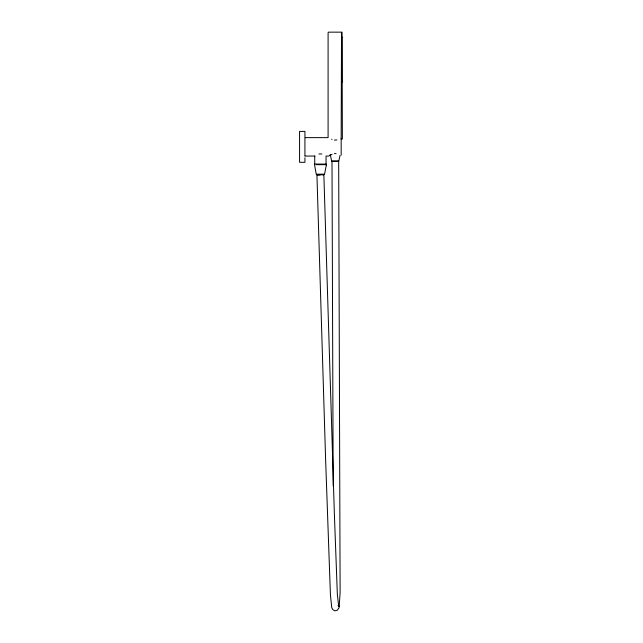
<?xml version="1.0" encoding="UTF-8"?>
<svg xmlns="http://www.w3.org/2000/svg" width="643" height="643" viewBox="0 0 643 643"><rect width="100%" height="100%" fill="white"/><g stroke="black" fill="none" stroke-linecap="round" stroke-linejoin="round"><path stroke-width="0.96" d="M341.16 139.121L341.521 32.745M340.051 155.365L338.797 161.112L331.667 161.112L330.245 154.376M342.381 82.36L341.771 82.36L341.771 37.214L342.381 37.214M330.06 155.325L329.578 155.63L332.093 154.248M333.195 486.084L331.997 161.112M338.266 605.449L338.933 606.486L338.178 605.368L338.716 606.574L337.342 594.269L334.384 514.304L323.855 174.679L316.927 174.864L325.591 458.837L330.414 594.646L331.716 607.434L332.648 609.524L334.842 610.85L337.374 610.183L339.102 607.619L340.123 592.444L338.676 161.16L331.74 161.208M323.855 174.679L322.706 174.848M336.868 139.941L334.416 140.086M334.416 153.605L336.056 153.605M320.206 174.976L316.927 174.864M305.031 137.634L328.099 137.634L328.099 32.745L328.396 32.15L342.068 32.15L342.365 139.121M318.912 153.974L321.838 153.974M305.031 156.056L315.022 156.056M328.894 156.056L326.057 156.056L326.025 164.672L325.591 164.672M316.388 164.672L324.369 164.672M324.86 164.672L325.27 164.672M331.643 139.226L332.093 139.443M341.176 138.518L341.176 155.172M314.732 156.056L314.732 164.672M304.927 136.662L304.927 131.397L299.574 131.397L299.574 162.301L304.927 162.301L304.927 157.776M304.927 137.739L304.927 155.952M326.322 165.267L324.538 174.181L316.219 174.181L314.435 164.078L326.322 164.078L326.322 165.267"/></g></svg>
